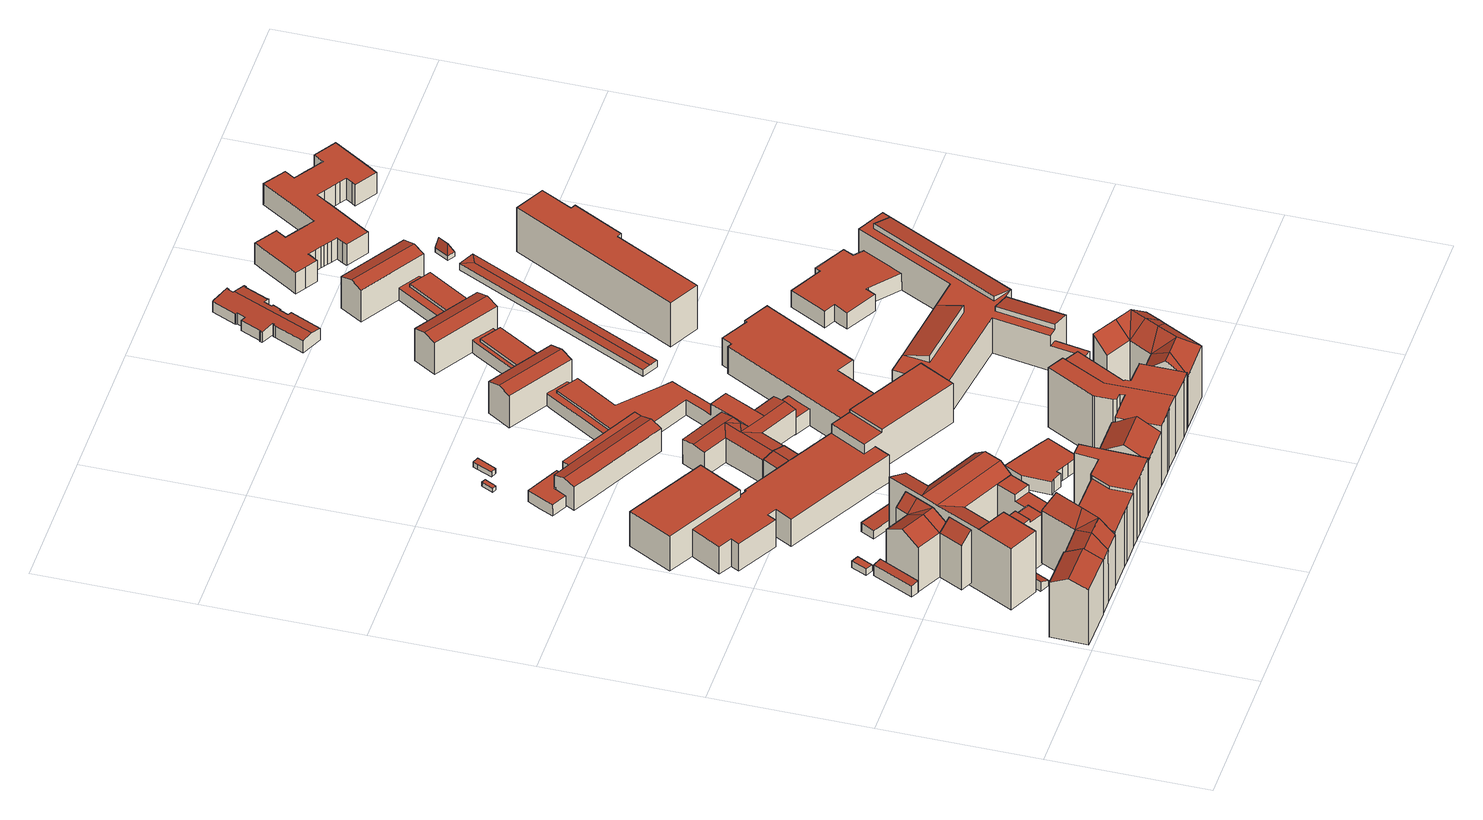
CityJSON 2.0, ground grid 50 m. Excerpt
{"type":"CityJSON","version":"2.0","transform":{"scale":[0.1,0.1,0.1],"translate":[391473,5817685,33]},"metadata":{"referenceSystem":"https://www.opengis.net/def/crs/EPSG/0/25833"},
"CityObjects":{
"building1":{"type":"Building","attributes":{"function":"1231","measuredHeight":23.09},"address":[{"locality":"Berlin","thoroughfareNumber":"91","thoroughfareName":"Gitschiner Str."}],"geometry":[{"type":"MultiSurface","lod":"2","boundaries":[[[0,1,2,3]],[[4,5,6,7]],[[8,6,5,9]],[[2,4,7,3]],[[1,9,5,4,2]],[[3,7,6,8,0]],[[0,8,9,1]]],"semantics":{"surfaces":[{"type":"GroundSurface"},{"type":"RoofSurface"},{"type":"WallSurface"}],"values":[0,1,1,2,2,2,2]}}]},
"building2":{"type":"Building","attributes":{"roofType":"1000","measuredHeight":4.23},"address":[{"country":"Germany","locality":"Berlin"}],"geometry":[{"type":"Solid","lod":"2","boundaries":[[[[10,11,12,13,14,15]],[[16,10,15,14,17,18,19]],[[20,11,10,16,19,21]],[[21,22,23,13,12,11,20]],[[19,18,22,21]],[[17,14,13,23,22,18]]]],"semantics":{"surfaces":[{"type":"WallSurface"},{"type":"RoofSurface"},{"type":"GroundSurface"}],"values":[[0,1,0,2,0,0]]}}]},
"building3":{"type":"Building","attributes":{"function":"1742","measuredHeight":3.55},"address":[{"locality":"Berlin","thoroughfareNumber":"90","thoroughfareName":"Gitschiner Str."}],"geometry":[{"type":"MultiSurface","lod":"2","boundaries":[[[24,25,26,27]],[[25,28,29,26]],[[28,30,31,29]],[[30,24,27,31]],[[28,25,24,30]],[[29,31,27,26]]],"semantics":{"surfaces":[{"type":"WallSurface"},{"type":"RoofSurface"},{"type":"GroundSurface"}],"values":[0,0,0,0,1,2]}}]},
"building4":{"type":"Building","attributes":{"function":"1231","measuredHeight":22.05},"address":[{"locality":"Berlin","thoroughfareNumber":"90","thoroughfareName":"Gitschiner Str."}],"geometry":[{"type":"MultiSurface","lod":"2","boundaries":[[[32,33,34,35]],[[35,36,32]],[[36,37,32]],[[35,34,38,39]],[[40,36,35,39]],[[32,37,41,42]],[[43,44,45,46]],[[44,47,48,45]],[[44,43,49,50]],[[39,38,49,43]],[[33,32,44,50]],[[32,42,47,44]],[[37,36,40,46,45]],[[40,39,43,46]],[[42,41,48,47]],[[41,37,45,48]],[[38,34,33,50,49]]],"semantics":{"surfaces":[{"type":"RoofSurface"},{"type":"GroundSurface"},{"type":"WallSurface"}],"values":[0,0,0,0,0,0,1,1,1,2,2,2,2,2,2,2,2]}}]},
"building5":{"type":"Building","attributes":{"function":"1711","measuredHeight":20.06},"address":[{"locality":"Berlin","thoroughfareNumber":"92","thoroughfareName":"Gitschiner Str."}],"geometry":[{"type":"MultiSurface","lod":"2","boundaries":[[[51,52,53,54]],[[54,53,55,56]],[[57,54,56,58]],[[53,59,60,55]],[[61,62,55,60]],[[63,64,53,52]],[[65,66,54,57]],[[64,67,59,53]],[[68,69,63,52,51]],[[70,71,66]],[[70,72,58,56]],[[67,61,60,59]],[[66,68,51,54]],[[62,73,71,56,55]],[[72,65,57,58]],[[71,73,74,66]],[[65,72,70,66]],[[73,62,64]],[[64,62,61,67]],[[68,66,74,69]],[[74,73,64]],[[69,74,64,63]]],"semantics":{"surfaces":[{"type":"GroundSurface"},{"type":"WallSurface"},{"type":"RoofSurface"}],"values":[0,0,0,0,1,1,1,1,1,1,1,1,1,1,1,2,2,2,2,2,2,2]}}]},
"building6":{"type":"Building","attributes":{"function":"2366","roofType":"1000","measuredHeight":2.29},"address":[{"locality":"Berlin","thoroughfareNumber":"76","thoroughfareName":"Lobeckstr."}],"geometry":[{"type":"MultiSurface","lod":"2","boundaries":[[[75,76,77,78]],[[79,76,75,80]],[[81,77,76,79]],[[80,75,78,82]],[[82,78,77,81]],[[79,80,82,81]]],"semantics":{"surfaces":[{"type":"GroundSurface"},{"type":"WallSurface"},{"type":"RoofSurface"}],"values":[0,1,1,1,1,2]}}]},
"building7":{"type":"Building","attributes":{"function":"1231","roofType":"1000","measuredHeight":20.26},"address":[{"locality":"Berlin","thoroughfareNumber":"89","thoroughfareName":"Gitschiner Str."}],"geometry":[{"type":"MultiSurface","lod":"2","boundaries":[[[83,84,85,86,87,88,89,90,91]],[[83,92,93,84]],[[89,94,95,90]],[[87,96,97,88]],[[86,98,96,87]],[[85,99,98,86]],[[91,100,92,83]],[[90,95,100,91]],[[88,97,94,89]],[[84,93,99,85]],[[94,97,96,98,99,93,92,100,95]]],"semantics":{"surfaces":[{"type":"RoofSurface"},{"type":"WallSurface"},{"type":"GroundSurface"}],"values":[0,1,1,1,1,1,1,1,1,1,2]}}]},
"building8":{"type":"Building","attributes":{"function":"1711","roofType":"1130","measuredHeight":22.7},"address":[{"locality":"Berlin","thoroughfareNumber":"91","thoroughfareName":"Gitschiner Str."}],"geometry":[{"type":"MultiSurface","lod":"2","boundaries":[[[101,102,103,104,105,106,107,108,109,110,111,112,113]],[[114,108,107,115,116,117,118,119,120,121,122,110,109,123,124,125]],[[103,126,127,128,129,130,104]],[[109,131,132,133,134,135,136,137,138,123]],[[139,140,141,142,118,117,116,143,144,145,146,147]],[[131,109,108,148,149,150,151,134,133,132]],[[152,102,101,153,154,155]],[[138,137,136,135,156,157,158,159,160,161,162,163,125,124,123]],[[110,122,121,164,165,156,166,167,155,154,153,101,113,112,111]],[[160,159,147,146]],[[120,119,168,169,165,164,121]],[[162,161,145,144]],[[102,152,129,128,127,126,103]],[[118,142,141,140,139,158,157,169,168,119]],[[170,171,172,173]],[[150,171,170,143,116,115,107,106,105,104,130,174,175,151]],[[149,148,108,114,125,163,162,173,172]],[[151,175,166,176,134]],[[129,177,167,174,130]],[[160,146,145,161]],[[156,165,169,157]],[[175,174,167,166]],[[158,139,147,159]],[[152,155,167,177,129]],[[149,172,171,150]],[[143,170,173,162,144]],[[134,176,166,156,135]]],"semantics":{"surfaces":[{"type":"GroundSurface"},{"type":"WallSurface"},{"type":"RoofSurface"}],"values":[0,0,1,1,1,1,1,1,1,1,1,1,1,1,1,1,1,2,2,2,2,2,2,2,2,2,2]}}]},
"building9":{"type":"Building","attributes":{"function":"1231","roofType":"1000","measuredHeight":20.91},"address":[{"locality":"Berlin","thoroughfareNumber":"88","thoroughfareName":"Gitschiner Str."}],"geometry":[{"type":"MultiSurface","lod":"2","boundaries":[[[178,179,180,181,182,183,184,185,186,187,188,189,190,191]],[[192,181,180,193]],[[194,184,183,195]],[[195,183,182,196]],[[197,186,185,198]],[[199,179,178,200]],[[200,178,191,201]],[[196,182,181,192]],[[202,189,188,203]],[[204,187,186,197]],[[198,185,184,194]],[[205,190,189,202]],[[201,191,190,205]],[[203,188,187,204]],[[193,180,179,199]],[[202,203,204,197,198,194,195,196,192,193,199,200,201,205]]],"semantics":{"surfaces":[{"type":"GroundSurface"},{"type":"WallSurface"},{"type":"RoofSurface"}],"values":[0,1,1,1,1,1,1,1,1,1,1,1,1,1,1,2]}}]},
"building10":{"type":"Building","attributes":{"function":"2529","measuredHeight":3.53},"address":[{"locality":"Berlin","thoroughfareNumber":"76","thoroughfareName":"Lobeckstr."}],"geometry":[{"type":"MultiSurface","lod":"2","boundaries":[[[206,207,208,209]],[[210,211,212,213]],[[210,213,207,206]],[[211,210,206,209]],[[212,211,209,208]],[[213,212,208,207]]],"semantics":{"surfaces":[{"type":"GroundSurface"},{"type":"RoofSurface"},{"type":"WallSurface"}],"values":[0,1,2,2,2,2]}}]},
"building11":{"type":"Building","attributes":{"function":"1231","measuredHeight":24.04},"address":[{"locality":"Berlin","thoroughfareNumber":"87A","thoroughfareName":"Gitschiner Str."}],"geometry":[{"type":"MultiSurface","lod":"2","boundaries":[[[214,215,216,217]],[[218,219,220,221]],[[222,223,219,218]],[[221,220,216,215]],[[222,218,221,215,214]],[[220,219,223,217,216]],[[223,222,214,217]]],"semantics":{"surfaces":[{"type":"GroundSurface"},{"type":"RoofSurface"},{"type":"WallSurface"}],"values":[0,1,1,2,2,2,2]}}]},
"building12":{"type":"Building","attributes":{"function":"1301","roofType":"1000","measuredHeight":4.16},"address":[{"locality":"Berlin","thoroughfareNumber":"12","thoroughfareName":"Alexandrinenstr."}],"geometry":[{"type":"MultiSurface","lod":"2","boundaries":[[[224,225,226,227,228,229,230]],[[231,232,233,234,235,236,237]],[[232,227,226,233]],[[233,226,225,234]],[[236,235,224,230,237]],[[231,228,227,232]],[[234,225,224,235]],[[230,229,228,231,237]]],"semantics":{"surfaces":[{"type":"RoofSurface"},{"type":"GroundSurface"},{"type":"WallSurface"}],"values":[0,1,2,2,2,2,2,2]}}]},
"building13":{"type":"Building","attributes":{"function":"1744","roofType":"1000","measuredHeight":1.48},"address":[{"locality":"Berlin","thoroughfareNumber":"4","thoroughfareName":"Alexandrinenstr."}],"geometry":[{"type":"MultiSurface","lod":"2","boundaries":[[[238,239,240,241]],[[239,242,243,240]],[[241,244,245,238]],[[240,243,244,241]],[[238,245,242,239]],[[242,245,244,243]]],"semantics":{"surfaces":[{"type":"RoofSurface"},{"type":"WallSurface"},{"type":"GroundSurface"}],"values":[0,1,1,1,1,2]}}]},
"building14":{"type":"Building","attributes":{"function":"1231","roofType":"1000","measuredHeight":5.12},"address":[{"locality":"Berlin","thoroughfareNumber":"87A","thoroughfareName":"Gitschiner Str."}],"geometry":[{"type":"MultiSurface","lod":"2","boundaries":[[[246,247,248,249]],[[250,251,252,253]],[[254,255,256,257]],[[258,259,251,250]],[[253,252,260,261]],[[262,263,259,258]],[[264,265,255,254]],[[257,256,247,246]],[[266,267,265,264]],[[268,269,263,262]],[[261,260,267,266]],[[270,271,269,268]],[[249,248,271,270]],[[254,257,246,249,270,268,262,258,250,253,261,266,264]],[[260,252,251,259,263,269,271,248,247,256,255,265,267]]],"semantics":{"surfaces":[{"type":"WallSurface"},{"type":"RoofSurface"},{"type":"GroundSurface"}],"values":[0,0,0,0,0,0,0,0,0,0,0,0,0,1,2]}}]},
"building15":{"type":"Building","attributes":{"function":"1744","roofType":"1000","measuredHeight":1.85},"address":[{"locality":"Berlin","thoroughfareNumber":"3","thoroughfareName":"Alexandrinenstr."}],"geometry":[{"type":"MultiSurface","lod":"2","boundaries":[[[272,273,274,275,276]],[[277,278,279,280,281]],[[281,275,274,277]],[[279,272,276,280]],[[278,273,272,279]],[[280,276,275,281]],[[277,274,273,278]]],"semantics":{"surfaces":[{"type":"GroundSurface"},{"type":"RoofSurface"},{"type":"WallSurface"}],"values":[0,1,2,2,2,2,2]}}]},
"building16":{"type":"Building","attributes":{"function":"1231","roofType":"1000","measuredHeight":22.26},"address":[{"locality":"Berlin","thoroughfareNumber":"87","thoroughfareName":"Gitschiner Str."}],"geometry":[{"type":"MultiSurface","lod":"2","boundaries":[[[282,283,284,285,286,287,288,289,290,291,292,293,294,295,296,297]],[[297,298,299,282]],[[290,300,301,291]],[[294,302,303,295]],[[286,304,305,287]],[[292,306,307,293]],[[296,308,298,297]],[[285,309,304,286]],[[283,310,311,284]],[[293,307,302,294]],[[284,311,309,285]],[[287,305,312,288]],[[288,312,313,289]],[[289,313,300,290]],[[291,301,306,292]],[[282,299,310,283]],[[295,303,308,296]],[[303,302,307,306,301,300,313,312,305,304,309,311,310,299,298,308]]],"semantics":{"surfaces":[{"type":"RoofSurface"},{"type":"WallSurface"},{"type":"GroundSurface"}],"values":[0,1,1,1,1,1,1,1,1,1,1,1,1,1,1,1,1,2]}}]},
"building17":{"type":"Building","attributes":{"function":"1231","roofType":"1000","measuredHeight":21.03},"address":[{"locality":"Berlin","thoroughfareNumber":"86","thoroughfareName":"Gitschiner Str."}],"geometry":[{"type":"MultiSurface","lod":"2","boundaries":[[[298,314,315,316,317,318,319,320,321,322,323,324,303,308]],[[325,326,327,328,329,330,331,332,333,334,335,336,337,338]],[[329,320,319,330]],[[333,316,315,334]],[[325,324,323,326]],[[335,314,298,336]],[[336,298,308,337]],[[328,321,320,329]],[[338,303,324,325]],[[337,308,303,338]],[[327,322,321,328]],[[330,319,318,331]],[[326,323,322,327]],[[332,317,316,333]],[[334,315,314,335]],[[331,318,317,332]]],"semantics":{"surfaces":[{"type":"GroundSurface"},{"type":"RoofSurface"},{"type":"WallSurface"}],"values":[0,1,2,2,2,2,2,2,2,2,2,2,2,2,2,2]}}]},
"building18":{"type":"Building","attributes":{"function":"1122","roofType":"1130","measuredHeight":15.51},"address":[{"locality":"Berlin","thoroughfareNumber":"76","thoroughfareName":"Lobeckstr."}],"geometry":[{"type":"MultiSurface","lod":"2","boundaries":[[[339,340,341,342,343,344,345,346,347,348]],[[349,350,351,352]],[[353,354,355,356]],[[357,358,359,360,361]],[[362,363,364,365,366,367,368]],[[369,370,371,372]],[[373,374,375,376,377,378]],[[379,380,381,345,344,343]],[[340,339,348,382,383]],[[384,385,386,387,388,389,390]],[[391,392,393,394,395]],[[396,397,398,399]],[[355,354,400]],[[401,402,403,404,405]],[[391,395,406,407]],[[408,409,410,411,412,413]],[[414,415,416,417]],[[418,419,420,421,422,423]],[[424,425,426,427,428,429,430]],[[431,432,433,434,435]],[[383,382,436,437]],[[438,439,440,441]],[[377,376,375,410,442,443]],[[444,445,446,447,448,449,450,451,452,453,454,455]],[[392,456,457,458,459,393]],[[460,461,462,463,464,465]],[[368,367,373,378]],[[423,422,466,467,468,469]],[[434,433,470,471]],[[472,473,428]],[[460,465,458,457]],[[474,475,476,477,478]],[[417,416,479,480]],[[443,442,475,474]],[[481,482,483,484,485,486,487,432,431,435,488,489,490,491]],[[492,493,494,495,366,365,387,386,385]],[[496,405,404,403,420,419,418]],[[389,388,364,363,362,497,390]],[[478,477,409,408]],[[498,499,500,501,502,503,504,505,506,507]],[[480,479,508,509]],[[510,511,512,513,514]],[[471,470,402,401]],[[515,516,463,462]],[[517,512,511,446]],[[399,398,516,515]],[[447,510,514]],[[518,370,369,519,520,521,522,523,524]],[[427,353,356]],[[525,526,527,439,438]],[[413,412,411,528,529,530]],[[504,503,531,532,533,534,535,536,537,538,486,485,484,530,529,528,539,540,352,351]],[[448,541,359,358,357,441,440,542,543,544,545,451,450,449]],[[546,547,548,549,501,500,550,551]],[[552,553,527,526,554,555]],[[455,533,532,531,444]],[[372,371,556,557]],[[558,559,540,539]],[[560,561,490,489,488]],[[509,508,494,493,492]],[[562,557,556,518,524,563,548,547,546,551]],[[406,564,552,555,407]],[[545,544,397,396]],[[430,429,428,521,520]],[[437,436,415,414]],[[482,481,565,566]],[[360,400,567,427,426,425,424,568,569,570,571,572,361]],[[472,523,522,473]],[[505,350,349,559,558,381,380,379,573,574,575,498,507,506]],[[566,565,561,560]],[[466,536,535,534,576,469,468,467]],[[499,498,575,574,573,379,343,342,341,340,383,437,414,417,480,509,492,385,384,390,497,362,368,378,377,443,474,478,408,413,530,484,483,482,566,560,488,435,434,471,401,405,496,418,423,469,576,534,533,455,454,453,452,451,545,396,399,515,462,461,460,457,456,392,391,407,555,554,526,525,438,441,357,361,572,571,570,569,568,424,430,520,519,369,372,557,562,551,550,500]],[[364,388,387,365]],[[491,490,561,565,481]],[[446,511,510,447]],[[504,351,350,505]],[[477,476,410,409]],[[442,410,476,475]],[[567,400,354,353,427]],[[348,347,346,345,381,558,539,528,411,410,375,374,373,367,366,495,494,508,479,416,415,436,382]],[[487,486,538,537,536,466,422,421,420,403,402,470,433,432]],[[473,522,521,428]],[[518,556,371,370]],[[352,540,559,349]],[[544,543,542,440,439,527,553,552,564,406,395,394,393,459,458,465,464,463,516,398,397]],[[512,517,446,445,444,531,503,502,501,549,548,563,524,523,472,428,427,356,355,400,360,359,541,448,447,514,513]]],"semantics":{"surfaces":[{"type":"WallSurface"},{"type":"GroundSurface"},{"type":"RoofSurface"}],"values":[0,0,0,0,0,0,0,0,0,0,0,0,0,0,0,0,0,0,0,0,0,0,0,0,0,0,0,0,0,0,0,0,0,0,0,0,0,0,0,0,0,0,0,0,0,0,0,0,0,0,0,0,0,0,0,0,0,0,0,0,0,0,0,0,0,0,0,0,0,0,0,1,2,2,2,2,2,2,2,2,2,2,2,2,2,2]}}]},
"building19":{"type":"Building","attributes":{"function":"1121","roofType":"1130","measuredHeight":13},"address":[{"locality":"Berlin","thoroughfareNumber":"12","thoroughfareName":"Alexandrinenstr."}],"geometry":[{"type":"MultiSurface","lod":"2","boundaries":[[[577,578,579]],[[580,581,582,578,577]],[[583,584,585,586,587]],[[588,589,590,591]],[[580,577,592,593,594]],[[595,596,597,598]],[[599,600,601,602]],[[603,592,577,604,605]],[[606,607,608,609,610]],[[611,604,612,607,613,614]],[[615,608,607,612,578,616]],[[617,618,619,620,621,622,623,624,625,626]],[[627,628,629,630,631,632,633,634,635,636,637,638,639]],[[640,641,586,585,642]],[[643,644,640,642]],[[579,578,612,645]],[[646,647,648,649]],[[650,597,596,651]],[[652,653,654,655]],[[656,657,658,659,660,661,662,663,664,665,666,667,668,669,670,671,672,673,674,675,676,677,678]],[[679,680,681,682,683,684,685,686,687,688,689,690,691]],[[692,654,653,693]],[[694,648,647,695]],[[616,578,582,696]],[[645,604,577,579]],[[594,697,698,699,580]],[[697,594,593,592,603,700,701]],[[654,692,702,703,704,705,706,707,655]],[[682,681,708,709,710,711,712,644,643,664,663,662,661,683]],[[713,623,622,602,601,714,715]],[[716,717,615,616,718]],[[597,650,719,720,721,722,723,724,598]],[[596,595,725,726,727,728,729,730,651]],[[664,643,642,585,584,731,732,733,734,666,665]],[[735,736,687,686,685,657,656,737,738]],[[739,740,709,708,681,680,679,691,741,742]],[[580,699,698,743,744,581]],[[745,746,587,586,641,747,748]],[[749,750,751,619,618,617,752,753,704,703,702,692,693,754,755]],[[756,757,758,678,677,676]],[[653,652,759,760,755,754,693]],[[648,694,761,762,763,764,765,766,649]],[[767,768,760,759,652,655,707,706,705,769,770,630,629,771]],[[772,773,774,775,776,646,649,766,765,764,739,742,741,691,690,689,688,777]],[[621,599,602,622]],[[676,675,674,673,672,671,778,779,780,781,756]],[[582,581,744,782,696]],[[783,784,628,627,639,589,588,785,786]],[[650,651,730,729,728,787,788,721,720,719]],[[632,631,630,770,769,789,790]],[[791,733,732,731,584,583,587,746,745,792,793]],[[794,795,796,606,610,797,798]],[[695,799,800,801,802,635,634,633,632,790,763,762,761,694]],[[605,803,804,701,700,603]],[[805,806,807,614,613,607,606,796,795,794,808,809]],[[786,785,588,591,810,811]],[[696,782,718,616]],[[809,779,778,671,670,669,812,813,611,614,807,806,805]],[[687,736,735,773,772,777,688]],[[814,798,797,610,609,608,615,717,716]],[[815,816,620,619,751,750]],[[752,617,626,817,753]],[[605,604,611,813,812,669,668,667,818,819,803]],[[818,667,666,734]],[[767,771,629,628,784,783]],[[595,598,724,723,722,817,626,625,624,820,727,726,725]],[[821,640,644,712,711,710]],[[820,624,623,713]],[[715,714,601,600,822,823]],[[824,636,635,802]],[[612,604,645]],[[638,590,589,639]],[[661,660,659,658,657,685,684,683]],[[640,821,748,747,641]],[[647,646,776,775,800,799,695]],[[738,737,656,678,758]],[[811,810,591,590,638,637,636,824]],[[815,823,822,600,599,621,620,816]],[[756,781,780,779,809,808,794,798,814,716,718,782,744,743,698,697,701,804,803,819,818,734,733,791,793,792,745,748,821,710,709,740,739,764,763,790,789,769,705,704,753,817,722,721,788,787,728,727,820,713,715,823,815,750,749,755,760,768,767,783,786,811,824,802,801,800,775,774,773,735,738,758,757]]],"semantics":{"surfaces":[{"type":"RoofSurface"},{"type":"WallSurface"},{"type":"GroundSurface"}],"values":[0,0,0,0,0,0,0,0,0,0,0,0,0,0,0,0,0,0,0,0,0,0,0,0,0,1,1,1,1,1,1,1,1,1,1,1,1,1,1,1,1,1,1,1,1,1,1,1,1,1,1,1,1,1,1,1,1,1,1,1,1,1,1,1,1,1,1,1,1,1,1,1,1,1,1,1,1,1,2]}}]},
"building20":{"type":"Building","attributes":{"function":"1231","measuredHeight":23.62},"address":[{"locality":"Berlin","thoroughfareNumber":"85","thoroughfareName":"Gitschiner Str."},{"locality":"Berlin","thoroughfareNumber":"82","thoroughfareName":"Lobeckstr."}],"geometry":[{"type":"MultiSurface","lod":"2","boundaries":[[[825,826,827,828]],[[829,830,831,832]],[[830,833,834,831]],[[827,826,322,835]],[[830,829,828,827]],[[836,837,838,839]],[[840,841,837,836]],[[842,843,844,845]],[[844,843,846]],[[847,840,848]],[[846,849,850,851]],[[852,848,836,839]],[[846,840,847,844]],[[852,853,847,848]],[[848,840,836]],[[844,847,853,845]],[[843,849,846]],[[842,845,829,832]],[[852,839,826,825]],[[849,843,842,832,831]],[[850,849,831,834]],[[839,838,322,826]],[[838,837,841,835,322]],[[851,850,834,833]],[[846,851,833,830]],[[840,846,830,827]],[[853,852,825,828]],[[845,853,828,829]],[[841,840,827,835]]],"semantics":{"surfaces":[{"type":"GroundSurface"},{"type":"RoofSurface"},{"type":"WallSurface"}],"values":[0,0,0,0,0,1,1,1,1,1,1,1,1,1,1,1,1,2,2,2,2,2,2,2,2,2,2,2,2]}}]},
"building21":{"type":"Building","attributes":{"roofType":"3100","measuredHeight":4.88},"address":[{"country":"Germany","locality":"Berlin"}],"geometry":[{"type":"Solid","lod":"2","boundaries":[[[[854,855,856,857]],[[858,859,860,861]],[[862,858,861,863]],[[864,854,857,865]],[[866,864,865,867]],[[868,862,863,869]],[[870,871,872,873]],[[874,875,876,877]],[[878,870,873,879]],[[859,878,879,860]],[[855,874,877,856]],[[880,881,882,883]],[[884,880,883,885]],[[886,887,888,889]],[[890,886,889,891]],[[892,884,885,893]],[[894,868,869,895]],[[896,866,867,897]],[[898,894,895,899]],[[881,896,897,882]],[[887,898,899,888]],[[900,901,902,903,904,905,906,907,875,874,855,854,864,866,896,881,880,884,892,908,909]],[[905,904,910,911]],[[906,905,911,912]],[[888,899,895,869,863,861,860,879,873,872,913,914,915,916,893,885,883,882,897,867,865,857,856,877,876,917,912,911,910,918,919,920,921,891,889]],[[902,901,920,919]],[[908,892,893,916]],[[903,902,919,918]],[[904,903,918,910]],[[922,871,870,878,859,858,862,868,894,898,887,886,890,900,909,923]],[[922,923,914,913]],[[871,922,913,872]],[[907,906,912,917]],[[890,891,921,920,901,900]],[[875,907,917,876]],[[914,923,909,908,916,915]]]],"semantics":{"surfaces":[{"type":"WallSurface"},{"type":"RoofSurface"},{"type":"GroundSurface"}],"values":[[0,0,0,0,0,0,0,0,0,0,0,0,0,0,0,0,0,0,0,0,0,1,0,0,2,0,0,0,0,1,0,0,0,0,0,0]]}}]},
"building22":{"type":"Building","attributes":{"function":"2364","measuredHeight":2.72},"address":[{"locality":"Berlin","thoroughfareNumber":"67","thoroughfareName":"Lobeckstr."}],"geometry":[{"type":"MultiSurface","lod":"2","boundaries":[[[924,925,926,927]],[[928,929,930]],[[931,929,928,932]],[[932,928,930,933]],[[933,930,926,925]],[[929,931,924,927]],[[930,929,927,926]],[[931,932,933,925,924]]],"semantics":{"surfaces":[{"type":"GroundSurface"},{"type":"RoofSurface"},{"type":"WallSurface"}],"values":[0,1,1,1,2,2,2,2]}}]},
"building23":{"type":"Building","attributes":{"function":"1221","roofType":"1000","measuredHeight":16.74},"address":[{"locality":"Berlin","thoroughfareNumber":"73","thoroughfareName":"Lobeckstr."},{"locality":"Berlin","thoroughfareNumber":"71","thoroughfareName":"Lobeckstr."},{"locality":"Berlin","thoroughfareNumber":"72","thoroughfareName":"Lobeckstr."}],"geometry":[{"type":"MultiSurface","lod":"2","boundaries":[[[934,935,936,937]],[[938,939,940,941]],[[937,936,942,943]],[[943,942,944,945]],[[941,940,935,934]],[[946,947,948,949]],[[945,944,947,946]],[[949,948,939,938]],[[941,934,937,943,945,946,949,938]],[[947,944,942,936,935,940,939,948]]],"semantics":{"surfaces":[{"type":"WallSurface"},{"type":"RoofSurface"},{"type":"GroundSurface"}],"values":[0,0,0,0,0,0,0,0,1,2]}}]},
"building24":{"type":"Building","attributes":{"function":"2366","measuredHeight":4.87},"address":[{"locality":"Berlin","thoroughfareNumber":"15","thoroughfareName":"Alexandrinenstr."}],"geometry":[{"type":"MultiSurface","lod":"2","boundaries":[[[950,951,952,953]],[[951,954,952]],[[955,954,951,950]],[[956,957,958,959]],[[954,955,956,959]],[[953,952,958,957]],[[955,950,953,957,956]],[[952,954,959,958]]],"semantics":{"surfaces":[{"type":"RoofSurface"},{"type":"GroundSurface"},{"type":"WallSurface"}],"values":[0,0,0,1,2,2,2,2]}}]},
"building25":{"type":"Building","attributes":{"roofType":"1000","measuredHeight":7.78},"address":[{"country":"Germany","locality":"Berlin"}],"geometry":[{"type":"Solid","lod":"2","boundaries":[[[[960,961,962,963]],[[964,965,966,967]],[[968,969,970,971]],[[972,973,974,975]],[[976,977,978,979]],[[980,960,963,981]],[[982,983,975,974]],[[984,985,986,968,971,987]],[[988,989,990,991]],[[992,985,984,993,962,961]],[[994,995,996,997]],[[982,998,999,983]],[[1000,1001,1002,999,998,1003]],[[1004,973,972,1005]],[[1006,1007,1008,1001,1000,1009]],[[1010,988,991,1011]],[[1012,1013,1014,1015,1016,1017]],[[1018,1019,1020,1021]],[[1022,970,969,1023,1024,965,964,1025]],[[1012,1018,1021,1013]],[[1026,1027,1028,1029,1016,1015]],[[996,995,1030,1031,1032,1033]],[[1034,976,979,1035,1007,1006]],[[1036,994,997,1037]],[[1028,1027,1038,1039,1040,1041]],[[1042,1036,1037,1043]],[[1044,1032,1031,1045,1046,1047]],[[1048,1042,1043,1049]],[[1050,1051,978,977,1052,1053,980,981]],[[1054,1048,1049,1055]],[[1056,1057,1058,1059,967,966,1060,1061,1062,1063,1010,1011]],[[1054,1055,990,989]],[[1064,1065,1066,1040,1039,1067,1068,1069,1070,1071]],[[1046,1045,1031,1030,995,994,1036,1042,1048,1054,989,988,1010,1063,1062,1061,1060,966,965,1024,1023,969,968,986,985,992,961,960,980,1053,1052,977,976,1034,1006,1009,1000,1003,998,982,974,973,1004,1072,1073,1074,1075,1076,1075,1019,1018,1012,1017,1016,1029,1028,1041,1040,1066,1065,1064,1071,1077]],[[1077,1071,1070,1078]],[[1050,981,963,962,993,984,987,971,970,1022,1025,964,967,1059,1058,1057,1056,1011,991,990,1055,1049,1043,1037,997,996,1033,1032,1044,1047,1078,1070,1069,1068,1067,1039,1038,1027,1026,1015,1014,1013,1021,1020,1079,1080,1079,1081,1082,1083,1005,972,975,983,999,1002,1001,1008,1007,1035,979,978,1051]],[[1076,1080,1079,1020,1019,1075]],[[1046,1077,1078,1047]],[[1075,1074,1073,1072,1004,1005,1083,1082,1081,1079,1080,1076]]]],"semantics":{"surfaces":[{"type":"WallSurface"},{"type":"RoofSurface"},{"type":"GroundSurface"}],"values":[[0,0,0,0,0,0,0,0,0,0,0,0,0,0,0,0,0,0,0,0,0,0,0,0,0,0,0,0,0,0,0,0,0,1,0,2,0,0,0]]}}]}
},
"vertices":[
[18,131,10],[158,128,10],[156,11,10],[16,14,10],[156,11,213],[157,70,241],[17,73,241],[16,14,213],[18,131,213],[158,128,213],
[164,673,57],[164,673,15],[139,685,15],[138,685,15],[138,685,53],[139,685,53],[154,652,57],[125,657,53],[76,555,53],[100,543,57],[154,652,15],[100,543,15],[76,555,15],[125,657,15],
[199,209,50],[237,285,50],[237,285,16],[199,209,16],[268,269,35],[268,269,16],[230,194,35],[230,194,16],
[267,126,207],[159,126,207],[157,69,234],[238,68,234],[307,68,234],[336,125,234],[156,12,207],[209,11,207],[278,11,207],[381,214,234],[325,241,207],[209,11,12],[267,126,12],[336,125,12],[278,11,12],[325,241,12],[381,214,12],[156,11,12],[159,126,12],
[100,543,16],[154,652,16],[235,612,16],[181,502,16],[272,594,16],[218,484,16],[143,426,16],[180,408,16],[255,652,16],[292,634,16],[292,634,214],[272,594,214],[154,652,179],[235,612,179],[143,426,179],[181,502,179],[255,652,179],[100,543,179],[127,598,214],[218,484,214],[218,484,179],[180,408,214],[245,539,214],[208,557,214],
[156,755,14],[180,744,14],[156,694,14],[133,705,14],[180,744,37],[156,755,37],[156,694,37],[133,705,37],
[396,9,215],[460,9,215],[460,80,215],[491,140,215],[402,142,215],[380,143,215],[345,144,215],[279,11,215],[375,10,215],[396,9,13],[460,9,13],[345,144,13],[279,11,13],[402,142,13],[380,143,13],[491,140,13],[460,80,13],[375,10,13],
[322,692,3],[386,660,3],[347,583,3],[523,495,3],[505,459,3],[478,406,3],[460,370,3],[408,396,3],[285,457,3],[221,489,3],[239,525,3],[266,579,3],[283,614,3],[378,335,3],[430,309,3],[382,214,3],[331,240,3],[237,286,3],[206,225,3],[176,240,3],[112,271,3],[168,383,3],[232,352,3],[262,336,3],[355,290,3],[347,583,175],[347,583,190],[347,583,200],[347,583,201],[523,495,201],[285,458,175],[285,458,190],[285,458,200],[285,458,201],[232,352,201],[232,352,200],[232,352,190],[232,352,175],[237,286,203],[237,286,190],[237,286,188],[237,286,76],[382,214,175],[331,240,175],[331,240,190],[282,264,190],[282,264,203],[408,396,175],[408,396,200],[460,370,200],[460,370,201],[386,660,201],[322,692,139],[322,692,201],[322,692,230],[168,383,230],[262,336,230],[262,336,203],[307,314,203],[307,314,190],[356,290,190],[356,290,175],[356,290,146],[112,271,27],[112,271,230],[239,525,230],[266,579,230],[206,225,203],[206,225,230],[430,309,175],[430,309,200],[378,335,200],[378,335,175],[505,459,230],[478,406,230],[282,461,203],[342,582,203],
[491,140,14],[494,145,14],[503,145,14],[526,144,14],[566,142,14],[573,216,14],[615,215,14],[614,167,14],[613,141,14],[609,8,14],[521,8,14],[499,9,14],[460,9,14],[460,80,14],[526,144,225],[503,145,225],[615,215,225],[573,216,225],[566,142,225],[613,141,225],[614,167,225],[494,145,225],[491,140,225],[460,80,225],[499,9,225],[521,8,225],[609,8,225],[460,9,225],
[508,615,16],[291,729,16],[313,771,16],[530,657,16],[508,615,46],[530,657,49],[313,771,49],[291,729,46],
[746,154,15],[742,6,15],[609,8,15],[614,155,15],[744,80,255],[611,81,255],[609,8,213],[742,6,213],[746,154,213],[614,155,213],
[141,1635,55],[190,1610,55],[212,1651,55],[268,1623,55],[290,1665,55],[234,1694,55],[184,1719,55],[290,1665,14],[268,1623,14],[212,1651,14],[190,1610,14],[141,1635,14],[162,1677,14],[184,1719,14],
[208,1863,33],[190,1826,33],[203,1821,33],[221,1857,33],[190,1826,18],[203,1821,18],[221,1857,18],[208,1863,18],
[686,282,65],[686,282,16],[705,273,16],[705,273,65],[706,411,65],[706,411,16],[650,443,16],[650,443,65],[658,280,65],[658,280,16],[664,294,16],[664,294,65],[743,390,65],[743,390,16],[620,386,16],[620,386,65],[762,379,65],[762,379,16],[629,292,65],[629,292,16],[617,293,65],[617,293,16],[799,357,65],[799,357,16],[744,252,65],[744,252,16],
[276,1895,18],[283,1910,18],[302,1902,18],[272,1841,18],[255,1848,18],[302,1902,37],[283,1910,37],[276,1895,37],[255,1848,37],[272,1841,37],
[903,387,236],[820,232,236],[819,226,236],[819,171,236],[823,160,236],[846,159,236],[847,143,236],[826,144,236],[801,144,236],[744,144,236],[744,6,236],[800,6,236],[824,6,236],[883,5,236],[882,217,236],[955,358,236],[955,358,15],[903,387,15],[801,144,15],[744,144,15],[824,6,15],[883,5,15],[823,160,15],[846,159,15],[744,6,15],[800,6,15],[882,217,15],[819,171,15],[820,232,15],[819,226,15],[847,143,15],[826,144,15],
[1007,329,15],[919,169,15],[924,165,15],[924,148,15],[972,147,15],[996,146,15],[1004,146,15],[1004,132,15],[1003,4,15],[996,4,15],[970,4,15],[970,4,225],[996,4,225],[1003,4,225],[1004,132,225],[1004,146,225],[996,146,225],[972,147,225],[924,148,225],[924,165,225],[919,169,225],[1007,329,225],[955,358,225],[882,217,225],[883,5,225],
[202,947,76],[202,947,10],[400,839,10],[511,779,10],[551,757,10],[551,757,69],[551,757,111],[511,779,111],[361,860,111],[202,947,111],[602,792,146],[602,792,156],[663,905,156],[663,905,146],[1254,646,158],[1468,1064,158],[1468,1064,140],[1254,646,140],[1455,1104,10],[1455,1104,71],[1455,1104,140],[1544,1059,140],[1544,1059,10],[331,1251,10],[331,1251,111],[331,1251,138],[255,1112,138],[255,1112,111],[259,1120,111],[259,1120,10],[1177,446,10],[1177,446,102],[1158,337,102],[1158,337,10],[288,1104,111],[290,1108,111],[291,1110,111],[291,1110,76],[291,1110,10],[288,1104,10],[577,806,10],[577,806,69],[577,806,111],[231,1000,111],[231,1000,10],[7,1258,10],[3,1250,10],[3,1250,111],[3,1250,138],[79,1389,138],[79,1389,111],[79,1389,10],[1324,1181,10],[1219,1237,10],[1219,1237,71],[1255,1218,71],[1325,1181,71],[1291,1029,10],[1291,1029,71],[1284,1033,71],[1284,1033,10],[1530,1032,140],[1006,1307,10],[1006,1307,111],[1010,1315,111],[1010,1315,71],[1010,1315,10],[1326,1184,71],[1326,1184,10],[489,1002,10],[489,1002,103],[450,1023,111],[640,920,111],[640,920,69],[640,920,10],[187,988,10],[187,988,111],[56,1060,111],[56,1060,10],[1091,1271,10],[1091,1271,71],[1091,1271,111],[1086,1263,111],[926,970,111],[926,970,10],[1316,614,10],[1316,614,71],[1316,614,111],[1316,614,140],[1282,619,140],[1282,619,111],[1282,619,10],[887,1329,71],[887,1329,111],[901,1322,111],[901,1322,10],[887,1329,10],[202,1016,111],[202,1016,10],[1418,1110,10],[1418,1110,71],[1445,1087,71],[1445,1087,10],[412,1044,103],[412,1044,10],[881,842,140],[952,832,140],[954,832,140],[1193,800,140],[1292,787,140],[1292,787,111],[1292,787,71],[1292,787,10],[1193,800,10],[954,832,10],[952,832,10],[881,842,10],[1165,1135,10],[1156,1120,10],[1156,1120,71],[1165,1135,71],[1193,1101,10],[1185,1086,10],[1169,1056,10],[1169,1056,71],[1185,1086,71],[1193,1101,71],[871,1000,111],[871,1000,93],[871,1000,71],[871,1000,10],[919,1355,111],[919,1355,10],[1212,631,140],[1212,631,158],[443,1099,10],[443,1099,103],[481,1079,111],[519,1058,103],[519,1058,10],[71,1087,111],[71,1087,10],[730,1042,71],[730,1042,10],[658,910,10],[657,908,10],[657,908,71],[657,908,111],[658,910,111],[771,1117,10],[771,1117,62],[771,1117,71],[755,1088,71],[82,1206,10],[82,1206,31],[82,1206,111],[123,1184,111],[1036,1301,10],[200,1323,10],[854,654,10],[856,658,10],[865,675,10],[865,675,140],[873,688,140],[916,766,140],[916,766,156],[854,654,156],[854,654,140],[854,654,111],[29,1110,111],[29,1110,10],[1182,716,165],[943,748,165],[943,748,140],[1094,728,140],[1182,716,140],[1268,1002,10],[1268,1002,71],[950,802,140],[1150,450,102],[1181,445,10],[1250,433,10],[1250,433,140],[1181,445,158],[1181,445,140],[1150,450,140],[1426,1126,10],[1435,1143,10],[1435,1143,71],[639,918,111],[639,918,69],[639,918,10],[874,789,140],[874,789,111],[874,789,10],[783,839,10],[783,839,71],[783,839,111],[757,853,111],[663,905,111],[599,940,111],[599,940,146],[1441,1078,140],[1397,992,71],[1389,977,71],[1378,956,71],[1378,955,10],[1181,632,102],[1181,632,111],[1181,632,140],[932,666,140],[932,666,10],[1181,632,10],[1333,1198,71],[1364,1181,71],[1364,1181,10],[1333,1198,10],[1132,342,102],[1132,342,10],[537,827,111],[537,827,146],[719,1145,10],[719,1145,71],[1150,450,10],[1165,539,140],[1327,1186,71],[678,1071,71],[678,1071,10],[1397,773,140],[1397,773,10],[1457,890,10],[1477,929,10],[1485,944,10],[1530,1032,10],[595,796,10],[602,792,10],[609,788,10],[856,973,10],
[562,1245,110],[534,1190,110],[576,1204,106],[504,1227,104],[440,1099,104],[478,1079,110],[235,1554,100],[500,1416,100],[519,1451,111],[201,1617,111],[182,1582,100],[838,1988,70],[772,2029,70],[669,1865,70],[736,1824,70],[445,1305,110],[431,1277,106],[426,1266,104],[1019,2266,132],[1041,2301,144],[838,2428,144],[816,2393,132],[848,2124,70],[914,2082,70],[1017,2246,70],[951,2288,70],[465,1343,104],[592,1230,110],[611,1269,104],[640,1184,104],[621,1146,110],[699,1107,110],[713,1134,106],[718,1145,104],[630,1307,110],[564,1175,110],[649,1201,110],[687,1278,110],[680,1069,104],[554,1133,104],[818,2124,60],[839,2110,60],[884,2082,60],[892,2096,60],[848,2124,60],[951,2288,60],[995,2260,60],[1005,2275,60],[960,2303,60],[938,2317,60],[784,2022,60],[829,1994,60],[839,2010,60],[773,2052,60],[762,2036,60],[651,1857,60],[660,1851,60],[672,1843,60],[717,1815,60],[726,1830,60],[681,1858,60],[669,1865,60],[772,2029,60],[272,1625,100],[219,1652,100],[537,1486,100],[548,1508,100],[283,1646,100],[578,1203,106],[685,1734,132],[708,1770,144],[505,1897,144],[482,1861,132],[860,2464,132],[1063,2337,132],[853,2001,132],[876,2037,144],[673,2164,144],[650,2128,132],[681,1715,70],[614,1757,70],[536,1632,70],[526,1616,70],[483,1547,70],[480,1543,70],[489,1539,70],[537,1514,70],[548,1508,70],[537,1486,70],[527,1468,70],[673,1392,70],[641,1327,70],[630,1307,70],[639,1302,70],[660,1291,70],[669,1310,70],[703,1376,70],[704,1378,70],[726,1421,70],[741,1452,70],[715,1475,70],[596,1580,70],[527,1659,60],[467,1564,60],[460,1554,60],[471,1548,60],[480,1543,60],[486,1552,60],[614,1757,60],[617,1755,60],[662,1727,60],[671,1742,60],[627,1770,60],[615,1778,60],[605,1784,60],[695,2200,132],[898,2073,132],[528,1934,132],[731,1807,132],[517,1060,104],[426,1266,14],[504,1227,14],[504,1227,70],[465,1343,96],[465,1343,14],[695,2200,70],[695,2200,60],[695,2200,14],[650,2128,14],[650,2128,60],[650,2128,70],[460,1554,56],[460,1554,14],[283,1646,14],[283,1646,60],[283,1646,70],[995,2260,14],[1017,2246,60],[1017,2246,14],[680,1069,14],[680,1069,86],[554,1133,14],[860,2464,70],[860,2464,60],[860,2464,14],[816,2393,14],[816,2393,60],[816,2393,70],[1019,2266,70],[1019,2266,60],[1019,2266,14],[1063,2337,14],[1063,2337,60],[1063,2337,70],[500,1416,70],[500,1416,60],[500,1416,14],[527,1468,14],[662,1727,14],[662,1727,38],[681,1715,60],[681,1715,14],[605,1784,14],[595,1769,14],[605,1784,43],[605,1784,20],[477,1172,14],[440,1099,14],[182,1582,14],[182,1582,70],[219,1652,70],[219,1652,14],[894,2076,14],[884,2082,14],[884,2082,44],[818,2124,44],[818,2124,14],[898,2073,70],[898,2073,14],[741,1452,14],[715,1475,14],[596,1580,14],[853,2001,70],[853,2001,14],[528,1934,70],[528,1934,60],[528,1934,14],[482,1861,14],[482,1861,60],[482,1861,70],[839,2010,14],[849,2004,14],[773,2052,14],[773,2052,42],[839,2010,42],[671,1742,21],[671,1742,14],[681,1736,14],[685,1734,14],[685,1734,70],[671,1742,43],[660,1291,60],[660,1291,14],[703,1376,14],[704,1378,14],[517,1060,14],[829,1994,14],[829,1994,36],[838,1988,60],[838,1988,14],[1049,2345,14],[1004,2373,14],[762,2036,14],[651,1857,14],[489,1422,14],[235,1554,14],[418,1459,14],[640,1184,14],[640,1184,70],[640,1184,97],[718,1145,86],[718,1145,14],[731,1807,70],[731,1807,14],[727,1809,14],[717,1815,14],[611,1269,14],[543,1303,14],[687,1278,70],[687,1278,97],[687,1278,99],[668,1240,14],[687,1278,14],[736,1824,60],[736,1824,14],[630,1307,99],[630,1307,106],[699,1107,14],[892,2096,14],[892,2096,40],[938,2317,14],[673,1392,14],[630,1307,14],[1005,2275,14],[272,1625,14],[914,2082,60],[914,2082,14],[726,1830,14],
[1151,3,15],[1012,4,15],[1079,132,15],[1218,131,15],[1227,147,15],[1118,207,15],[1143,255,15],[1252,196,15],[1038,251,15],[1064,299,15],[1004,133,15],[1045,68,252],[1004,68,252],[1003,4,204],[1012,4,204],[1079,132,204],[1004,133,204],[1252,196,204],[1198,225,252],[1172,177,252],[1227,147,204],[1118,207,204],[1148,131,252],[1115,67,252],[1143,255,252],[1064,299,252],[1038,251,204],[1151,3,204],[1218,131,204],
[686,2711,52],[699,2703,55],[699,2703,15],[686,2711,15],[762,2642,60],[768,2639,59],[768,2639,15],[762,2642,15],[773,2668,60],[773,2668,15],[656,2645,52],[656,2645,15],[653,2646,52],[653,2646,15],[792,2659,57],[792,2659,15],[751,2616,60],[738,2587,60],[738,2587,15],[751,2616,15],[711,2729,55],[707,2731,54],[707,2731,15],[711,2729,15],[756,2614,59],[756,2614,15],[688,2614,59],[690,2619,59],[690,2619,15],[688,2614,15],[685,2616,58],[685,2616,15],[828,2737,57],[825,2739,57],[825,2739,15],[828,2737,15],[830,2743,57],[830,2743,15],[682,2609,58],[682,2609,15],[794,2664,57],[794,2664,15],[650,2639,52],[650,2639,15],[792,2665,58],[792,2665,15],[790,2761,64],[786,2763,63],[794,2780,64],[797,2779,64],[799,2785,64],[747,2809,55],[742,2811,54],[709,2736,54],[639,2514,58],[673,2498,64],[799,2785,15],[747,2809,15],[742,2811,15],[751,2581,15],[706,2483,15],[673,2498,15],[639,2514,15],[709,2736,15],[797,2779,15],[794,2780,15],[786,2763,15],[790,2761,15],[751,2581,58],[706,2483,58],
[851,1528,18],[800,1554,18],[1110,2186,18],[1161,2161,18],[1123,2147,44],[1161,2161,42],[1110,2186,42],[851,1528,42],[825,1541,44],[800,1554,42],
[1203,1734,181],[1203,1734,18],[1288,1895,18],[1288,1895,181],[1043,1464,181],[1043,1464,18],[1188,1741,18],[1188,1741,181],[1273,1903,18],[1273,1903,181],[1326,2003,18],[1326,2003,181],[1232,2052,181],[1232,2052,18],[947,1515,18],[947,1515,181],
[1177,2267,66],[1157,2234,66],[1161,2215,36],[1189,2260,36],[1139,2229,36],[1166,2274,36],[1166,2274,19],[1189,2260,19],[1161,2215,19],[1139,2229,19],
[1302,2549,94],[1310,2561,94],[1310,2561,16],[1302,2549,16],[1253,2627,16],[1253,2627,94],[1231,2641,94],[1231,2641,16],[1303,2595,94],[1290,2603,94],[1290,2603,16],[1303,2595,16],[1306,2757,16],[1306,2757,94],[1285,2725,94],[1285,2725,16],[1398,2698,94],[1467,2654,94],[1467,2654,16],[1398,2698,16],[1371,2505,94],[1371,2505,16],[1331,2695,94],[1331,2695,16],[1323,2582,16],[1323,2582,94],[1322,2582,94],[1322,2582,16],[1043,2501,94],[1051,2514,94],[1051,2514,16],[1043,2501,16],[1323,2581,94],[1323,2581,16],[1012,2568,94],[995,2579,94],[995,2579,16],[1012,2568,16],[1334,2693,94],[1334,2693,16],[1355,2680,94],[1355,2680,16],[1351,2682,16],[1351,2682,94],[1237,2802,94],[1237,2802,16],[1377,2665,94],[1377,2665,16],[1376,2666,16],[1376,2666,94],[1112,2457,94],[1112,2457,16],[1075,2645,94],[1075,2645,16],[1027,2676,16],[1026,2677,16],[1026,2677,94],[1027,2676,94],[1092,2634,94],[1095,2632,94],[1095,2632,16],[1092,2634,16],[1280,2610,16],[1280,2610,94],[1270,2616,94],[1270,2616,16],[1046,2709,16],[1047,2709,16],[1047,2709,94],[1046,2709,94],[973,2593,94],[972,2594,94],[972,2594,16],[973,2593,16],[1377,2666,94],[1377,2666,16],[1021,2562,94],[1021,2562,16],[1003,2738,16],[978,2754,16],[978,2754,94],[1003,2738,94],[1032,2555,94],[1032,2555,16],[972,2593,16],[972,2593,94],[951,2561,94],[951,2561,16],[1044,2547,94],[1044,2547,16],[1392,2537,16],[1446,2621,16],[1446,2621,94],[1392,2537,94],[1064,2534,94],[1064,2534,16],[1133,2489,16],[1187,2573,16],[1208,2605,16],[1209,2608,16],[1209,2608,94],[1208,2605,94],[1187,2573,94],[1133,2489,94],[903,2637,94],[957,2721,94],[978,2753,94],[978,2753,16],[957,2721,16],[903,2637,16],[882,2605,16],[882,2605,94],[1216,2770,94],[1162,2685,94],[1139,2649,94],[1118,2618,94],[1118,2617,94],[912,2586,94],[912,2586,16],[1118,2618,16],[1118,2617,16],[1139,2649,16],[1162,2685,16],[1216,2770,16]
]}
